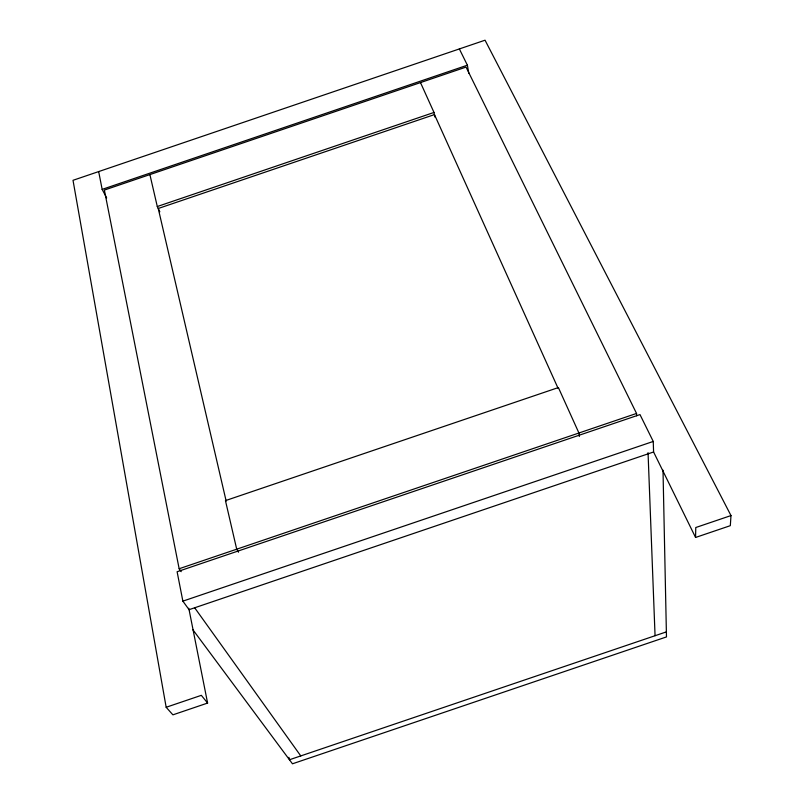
<?xml version="1.0" encoding="UTF-8"?>
<svg xmlns="http://www.w3.org/2000/svg" width="804" height="804" viewBox="0 0 804 804"><rect width="100%" height="100%" fill="white"/><g stroke="black" fill="none" stroke-linecap="round" stroke-linejoin="round"><path stroke-width="1.21" d="M730.987 515.575L730.323 525.675L695.571 537.464L695.772 527.524L730.987 515.575L485.043 40.2L73.013 180.307L166.167 707.269L172.9 714.846L207.603 703.068L188.789 608.266M98.671 171.584L102.158 189.382L467.385 65.194L459.355 48.933M149.896 174.589L157.293 206.527L433.999 112.449L420.492 82.581M179.151 568.74L636.537 413.447L466.049 67.094L104.379 190.066L179.151 568.74L181.201 571.674M182.87 601.141L653.25 441.446L639.984 414.583L177.111 571.744L182.87 601.141L189.071 609.683L653.582 451.979L653.25 441.446M166.167 707.269L201.332 695.329L207.603 703.068M666.365 631.884L289.46 759.75L288.887 757.308M192.9 629.763L292.465 763.8L666.476 636.919L663.009 470.179M194.638 607.723L300.766 755.921M238.517 552.207L236.708 549.202L225.452 500.621L558.378 387.558L578.92 433.004L579.332 436.492M102.158 189.382L106.651 197.895M653.511 451.828L695.571 537.464M157.293 206.527L159.835 211.784M558.127 388.382L434.451 114.59L158.247 208.497L226.165 501.123M433.999 112.449L434.974 117.123M467.385 65.194L468.832 73.496M636.537 413.447L636.657 415.819M648.044 452.632L655.059 635.723"/></g></svg>
